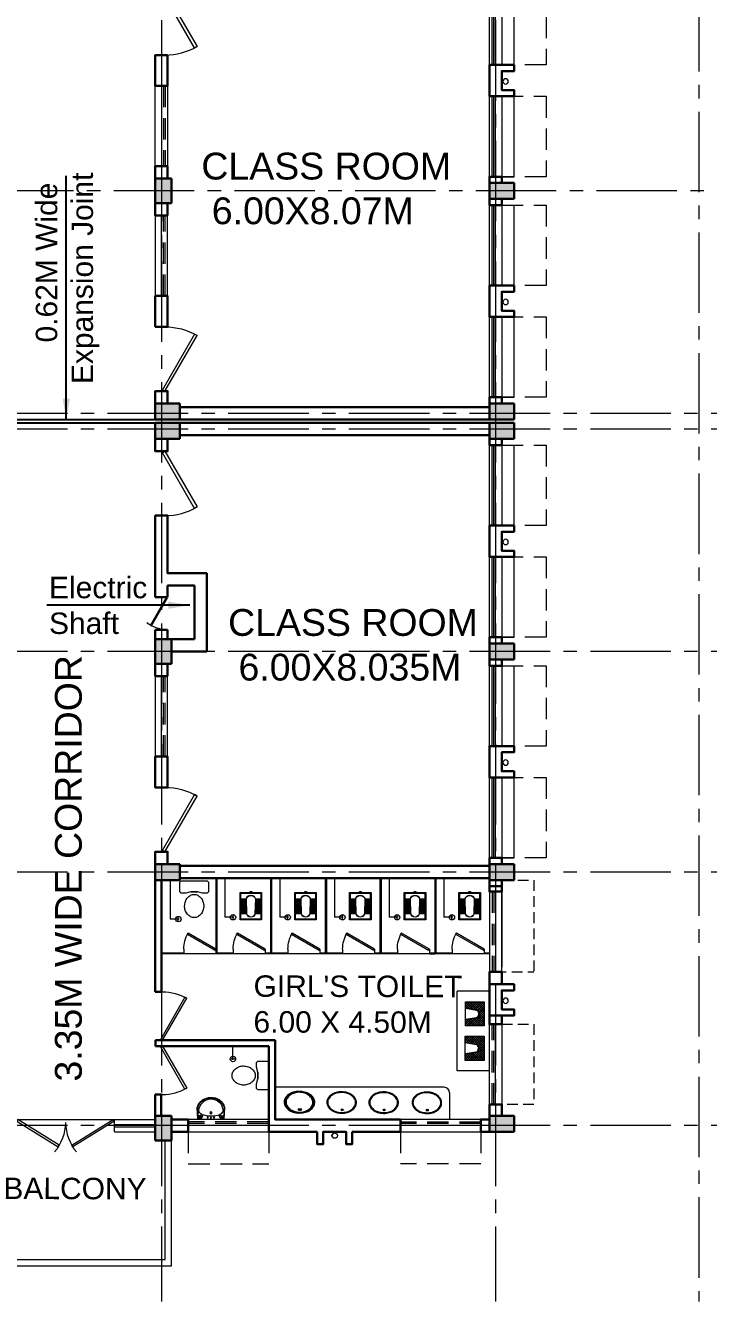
# Model space of a CAD drawing. Extents: x 1465 to 2206, y 779 to 1116.
# Drawn here: x 1900.9 to 1913.63, y 879.68 to 903.49 of the extents above; entities that cross this region are included whole.
import ezdxf

# ---------------------------------------------------------------- set-up
doc = ezdxf.new("R2010")
doc.units = 0
doc.header["$LTSCALE"] = 40
doc.header["$MEASUREMENT"] = 0
doc.linetypes.add('CENTER2', pattern=[1.125, 0.75, -0.125, 0.125, -0.125])
doc.linetypes.add('DASHED', pattern=[0.75, 0.5, -0.25])
doc.layers.get('0').update_dxf_attribs({"linetype": 'CONTINUOUS'})
for name, color, linetype, lineweight in [('CLL LEV.', 252, 'CONTINUOUS', 18), ('COLUMN', 251, 'CONTINUOUS', 30), ('CUBICAL TOILET', 160, 'CONTINUOUS', 9), ('Door', 54, 'CONTINUOUS', 15), ('elevation', 1, 'CONTINUOUS', 13), ('FIXTURE', 13, 'CONTINUOUS', 9), ('Furniture', 13, 'CONTINUOUS', 13), ('PROJECTION', 32, 'DASHED', 13), ('Railing', 22, 'CONTINUOUS', 13), ('VENTILATOR', 6, 'DASHED', 13), ('Wall', 7, 'CONTINUOUS', 30), ('wall l', 7, 'CONTINUOUS', 15), ('Window', 150, 'CONTINUOUS', 13), ('Window-Wall', 7, 'CONTINUOUS', 13)]:
    doc.layers.add(name, color=color, linetype=linetype, lineweight=lineweight)
for name, color, linetype in [('Dim', 251, 'CONTINUOUS'), ('EXPANSION JOINT', 244, 'CONTINUOUS'), ('GRID', 4, 'CENTER2'), ('Hatch', 251, 'CONTINUOUS'), ('Text', 7, 'CONTINUOUS')]:
    doc.layers.add(name, color=color, linetype=linetype)
doc.styles.add('L120', font='simplex.shx', dxfattribs={"height": 3})
doc.styles.get("Standard").update_dxf_attribs({"font": 'txt.shx', "height": 0.03937})
doc.styles.add('Tabrej.', font='GOTHIC.TTF', dxfattribs={"height": 1})
doc.dimstyles.get("Standard").update_dxf_attribs({"dimtxt": 0.18, "dimasz": 0.18, "dimexe": 0.18, "dimexo": 0.0625, "dimgap": 0.09, "dimtad": 0, "dimtih": 1, "dimtoh": 1, "dimdec": 4, "dimzin": 0, "dimdsep": 46, "dimtxsty": 'Standard', "dimcen": 0.09, "dimadec": 0, "dimazin": 0, "dimtfac": 1, "dimtdec": 4, "dimtofl": 0, "dimtmove": 0, "dimatfit": 3, "dimfxl": 0, "dimtolj": 1, "dimtzin": 0, "dimarcsym": 0})

# ---------------------------------------------------------------- blocks, each defined once
blk = doc.blocks.new('COLUMN 546')
at = {"layer": 'Hatch'}
h = blk.add_hatch(color=0, dxfattribs=at)
h.dxf.hatch_style = 1
h.paths.add_polyline_path([(0, 0), (0.3, 0), (0.3, 0.46), (0, 0.46)])
at = {"layer": 'COLUMN'}
for p, q in [((0.3, 0.46), (0, 0.46)), ((0, 0.46), (0, 0)), ((0.3, 0), (0.3, 0.46)), ((0, 0), (0.3, 0))]:
    blk.add_line(p, q, dxfattribs=at)
blk = doc.blocks.new('*U14')
for p, q in [((0, 0), (0, -6)), ((40, 0), (40, -6))]:
    blk.add_line(p, q)
blk.add_lwpolyline([(0, 0), (34.64, 20), (35.52, 18.48), (0.87, -1.52)], close=True)
blk.add_arc((0, 0), 40, 0, 30)
blk = doc.blocks.new('DOOR1')
at = {"layer": 'Door', "xscale": 0.0300000000000013, "yscale": 0.0300000000000013, "zscale": 0.0300000000000013}
blk.add_blockref('*U14', (0, 0.18), dxfattribs=at)
blk = doc.blocks.new('VENT 2')
at = {"layer": 'VENTILATOR', "ltscale": 0.02}
for p, q in [((0, 0.182), (1.5, 0.182)), ((0, 0.152), (1.5, 0.152))]:
    blk.add_line(p, q, dxfattribs=at)
at = {"layer": 'Window-Wall'}
for p, q in [((0, 0.23), (1.5, 0.23)), ((0, 0), (0, 0.23)), ((0, 0.115), (1.5, 0.115)), ((1.5, 0), (0, 0)), ((1.5, 0.23), (1.5, 0))]:
    blk.add_line(p, q, dxfattribs=at)
blk = doc.blocks.new('class 1')
at = {"layer": 'Wall'}
for points in [[(0.23, 0), (0, 0), (0, -0.23), (0.23, -0.23), (0.23, 0)], [(0.23, -1.43), (0, -1.43), (0, -2.005), (0.23, -2.005), (0.23, -1.43)], [(0.23, -3.505), (0, -3.505), (0, -3.735), (0.23, -3.735), (0.23, -3.505)]]:
    blk.add_lwpolyline(points, dxfattribs=at)
at = {"layer": 'Wall', "rotation": 270}
for name, p in [('DOOR1', (0, -0.23)), ('VENT 2', (0, -2.005))]:
    blk.add_blockref(name, p, dxfattribs=at)
blk = doc.blocks.new('WINDOW 1')
at = {"layer": 'CLL LEV.'}
for p, q in [((0, -0.23), (0, -0.46)), ((1.5, -0.23), (1.5, -0.46)), ((0, -0.46), (1.5, -0.46))]:
    blk.add_line(p, q, dxfattribs=at)
at = {"layer": 'PROJECTION', "ltscale": 0.02}
for p, q in [((0, -1.06), (0, -0.23)), ((1.5, -0.23), (1.5, -1.06)), ((1.5, -1.06), (0, -1.06))]:
    blk.add_line(p, q, dxfattribs=at)
at = {"layer": 'Window'}
for p, q in [((0, -0.051), (1.5, -0.051)), ((0, -0.081), (1.5, -0.081))]:
    blk.add_line(p, q, dxfattribs=at)
at = {"layer": 'Window-Wall'}
for p, q in [((0, 0), (1.5, 0)), ((0, -0.23), (0, 0)), ((1.5, 0), (1.5, -0.23)), ((0, -0.115), (1.5, -0.115)), ((1.5, -0.23), (0, -0.23))]:
    blk.add_line(p, q, dxfattribs=at)
blk = doc.blocks.new('SHAFT2')
at = {"layer": 'FIXTURE'}
blk.add_circle((0.302, 0.307), 0.05, dxfattribs=at)
at = {"layer": 'Wall'}
blk.add_lwpolyline([(0, 0.585), (0.46, 0.585), (0.46, 0.47), (0.23, 0.47), (0.23, 0.115), (0.46, 0.115), (0.46, 0), (0, 0), (0, 0.585)], dxfattribs=at)
blk = doc.blocks.new('Door - Left Hung 36 in.')
blk.add_lwpolyline([(0.75, -1.3), (0, 0), (31.18, 18), (31.93, 16.7)], close=True)
blk.add_arc((0, 0), 36, 0, 37.31013)
blk = doc.blocks.new('GTREY')
at = {"layer": 'GRID', "lineweight": 18, "ltscale": 0.05}
for p, q in [((10.155, 5.343), (10.155, -45.5572)), ((16.385, 5.343), (16.385, -45.5572)), ((20.173, 3.636), (20.173, -45.5572)), ((71.5166, -24.84), (-3.9873, -24.84)), ((71.4016, -28.99), (-2.5941, -28.99)), ((71.4016, -29.282), (-2.5941, -29.282)), ((71.4016, -33.4319), (-4.1023, -33.4319)), ((71.4016, -37.5469), (-4.1023, -37.5469)), ((71.4016, -42.277), (-4.1023, -42.277))]:
    blk.add_line(p, q, dxfattribs=at)
blk = doc.blocks.new('RSA BASIN 2')
for points in [[(10.67, -8.12, 0.12976), (9.97, -5.22, 0.106426), (7.61, -2.47, 0.084431), (4.27, -0.72, 0.073534), (0, 0, 0.073534), (-4.29, -0.55, 0.084431), (-7.7, -2.16, 0.106426), (-10.17, -4.82, 0.12976), (-10.98, -7.69, 0.12976), (-10.28, -10.59, 0.106426), (-7.92, -13.34, 0.084431), (-4.58, -15.09, 0.073534), (-0.31, -15.81, 0.073534), (3.98, -15.26, 0.084431), (7.39, -13.64, 0.106426), (9.85, -10.99, 0.12976)], [(10.08, -7.9, 0.119977), (9.45, -5.5, 0.106426), (7.25, -2.94, 0.084431), (4.08, -1.28, 0.073534), (-0.01, -0.59, 0.073534), (-4.13, -1.12, 0.084431), (-7.36, -2.65, 0.106426), (-9.66, -5.12, 0.12976), (-10.39, -7.7, 0.009633), (-10.39, -7.9, 0.119977), (-9.76, -10.31, 0.106426), (-7.57, -12.87, 0.084431), (-4.4, -14.53, 0.073534), (-0.3, -15.22, 0.073534), (3.82, -14.69, 0.084431), (7.05, -13.16, 0.106426), (9.35, -10.69, 0.12976), (10.08, -8.11, 0.009633)]]:
    blk.add_lwpolyline(points, format="xyb", close=True)
for radius in [0.7, 0.479]:
    blk.add_circle((-0.47, -2.53), radius)
blk = doc.blocks.new('*X19')
at = {"color": 0}
for p, q in [((705, 323), (943, 561)), ((705, 365), (900, 561)), ((705, 408), (858, 561)), ((705, 450), (815, 561)), ((705, 493), (773, 561)), ((705, 535), (730, 561)), ((848, 383), (705, 526)), ((842, 346), (705, 483)), ((854, 419), (712, 561)), ((866, 449), (755, 561)), ((888, 469), (797, 561)), ((921, 479), (839, 561)), ((1145, 298), (882, 561)), ((899, 474), (985, 561)), ((1145, 340), (924, 561)), ((944, 477), (1027, 561)), ((1145, 383), (967, 561)), ((971, 462), (1070, 561)), ((990, 438), (1112, 561)), ((998, 404), (1145, 551)), ((1004, 368), (1145, 508)), ((1145, 425), (1009, 561)), ((1145, 467), (1051, 561)), ((1145, 510), (1094, 561)), ((1145, 552), (1136, 561)), ((835, 310), (705, 441)), ((705, 280), (858, 434)), ((829, 274), (705, 398)), ((705, 238), (847, 381)), ((823, 237), (705, 356)), ((798, 221), (705, 314)), ((755, 221), (705, 271)), ((730, 221), (839, 330)), ((772, 221), (830, 279)), ((1145, 255), (999, 401)), ((1137, 221), (1007, 350)), ((1011, 332), (1145, 466)), ((1095, 221), (1016, 299)), ((1017, 295), (1145, 423)), ((1023, 259), (1145, 381)), ((1052, 221), (1024, 248)), ((1029, 223), (1145, 339)), ((1069, 221), (1145, 296)), ((1112, 221), (1145, 254)), ((713, 221), (705, 229)), ((815, 221), (822, 228))]:
    blk.add_line(p, q, dxfattribs=at)
blk = doc.blocks.new('RSA CL7')
blk.add_lwpolyline([(8.86, 0), (-8.86, 0), (-8.86, -13.78), (-3.94, -13.78), (3.94, -13.78), (8.86, -13.78)], close=True)
blk.add_lwpolyline([(-4.1, -13.58), (-2.78, -5.72, -0.835943), (2.8, -5.76), (4.1, -13.58), (8.66, -13.58), (8.66, -0.2), (-8.66, -0.2), (-8.66, -13.58)], format="xyb", close=True)
blk.add_lwpolyline([(-3.94, -13.78), (-2.59, -5.75, -0.835548), (2.61, -5.79), (3.94, -13.78)], format="xyb")
for centre, start, end in [((-1.41, -4.14), 207.2135, 40.95643), ((-0.03, -3.6), 185.89987, 355.82489), ((1.47, -4.14), 140.99617, 329.34676)]:
    blk.add_arc(centre, 0.493, start, end)
at = {"xscale": 0.0393714285714286, "yscale": 0.0393714285714286, "zscale": 0.0393714285714286}
blk.add_blockref('*X19', (-36.41, -22.27), dxfattribs=at)
blk = doc.blocks.new('RSA CL6')
for p, q in [((5.51, 3.48), (5.51, 7.28)), ((5.91, 3.47), (5.91, 7.28)), ((6.3, 3.46), (6.3, 7.28)), ((6.69, 3.45), (6.69, 7.28)), ((7.09, 3.44), (7.09, 7.28)), ((7.48, 3.43), (7.48, 7.28)), ((7.87, 3.42), (7.87, 7.28)), ((8.27, 3.41), (8.27, 7.28)), ((8.66, 3.4), (8.66, 7.28)), ((9.06, 3.39), (9.06, 7.28)), ((9.45, 3.38), (9.45, 7.28)), ((9.84, 3.37), (9.84, 7.28)), ((10.24, 3.36), (10.24, 7.28)), ((10.63, 3.35), (10.63, 7.28)), ((11.02, 3.34), (11.02, 7.28)), ((11.42, 3.33), (11.42, 7.28)), ((11.81, 3.32), (11.81, 7.28)), ((12.2, 3.31), (12.2, 7.28)), ((12.6, 3.31), (12.6, 7.28)), ((12.99, 3.3), (12.99, 7.28)), ((13.39, 3.29), (13.39, 7.28)), ((13.78, 3.28), (13.78, 7.28)), ((14.17, 3.27), (14.17, 7.28)), ((14.57, 3.26), (14.57, 7.28)), ((14.96, 3.25), (14.96, 7.28)), ((15.35, 3.24), (15.35, 7.28)), ((15.75, 3.23), (15.75, 7.28)), ((16.14, 3.22), (16.14, 7.28)), ((16.14, 7.28), (16.14, 3.22)), ((5.51, -7.28), (5.51, -3.47)), ((5.91, -7.28), (5.91, -3.45)), ((6.3, -7.28), (6.3, -3.44)), ((6.69, -7.28), (6.69, -3.43)), ((7.09, -7.28), (7.09, -3.42)), ((7.48, -7.28), (7.48, -3.41)), ((7.87, -7.28), (7.87, -3.4)), ((8.27, -7.28), (8.27, -3.39)), ((8.66, -7.28), (8.66, -3.38)), ((9.06, -7.28), (9.06, -3.37)), ((9.45, -7.28), (9.45, -3.36)), ((9.84, -7.28), (9.84, -3.34)), ((10.24, -7.28), (10.24, -3.33)), ((10.63, -7.28), (10.63, -3.32)), ((11.02, -7.28), (11.02, -3.31)), ((11.42, -7.28), (11.42, -3.3)), ((11.81, -7.28), (11.81, -3.29)), ((12.2, -7.28), (12.2, -3.28)), ((12.6, -7.28), (12.6, -3.27)), ((12.99, -7.28), (12.99, -3.26)), ((13.39, -7.28), (13.39, -3.24)), ((13.78, -7.28), (13.78, -3.23)), ((14.17, -7.28), (14.17, -3.22)), ((14.57, -7.28), (14.57, -3.21)), ((14.96, -7.28), (14.96, -3.2)), ((15.35, -7.28), (15.35, -3.19)), ((15.75, -7.28), (15.75, -3.18)), ((16.14, -3.17), (16.14, -7.28)), ((16.14, -7.28), (16.14, -3.17))]:
    blk.add_line(p, q)
blk.add_lwpolyline([(0.79, -0.59), (0, -0.59), (0, 0.59), (0.79, 0.59)])
for points in [[(0.79, 7.87), (20.87, 7.87), (20.87, -7.87), (0.79, -7.87)], [(1.38, 7.28), (20.28, 7.28), (20.28, -7.28), (1.38, -7.28)]]:
    blk.add_lwpolyline(points, close=True)
for points in [[(5.51, 3.48), (16.14, 3.22, -0.899983), (16.14, -3.17), (5.54, -3.47, -0.799392)], [(5.53, 3.28), (16.13, 3.02, -0.897689), (16.12, -2.97), (5.56, -3.27, -0.793494), (5.53, 3.28)]]:
    blk.add_lwpolyline(points, format="xyb", close=True)
blk = doc.blocks.new('ENGLISH SHEET')
at = {"layer": 'FIXTURE'}
for p, q in [((4663.798, 251.204), (4663.773, 251.179)), ((4663.773, 251.179), (4663.773, 250.696)), ((4663.976, 251.204), (4663.798, 251.204)), ((4664.002, 251.179), (4663.976, 251.204)), ((4664.002, 251.09), (4664.002, 251.179)), ((4663.976, 251.001), (4664.002, 251.09)), ((4663.976, 250.874), (4663.976, 251.001)), ((4663.976, 251.001), (4663.976, 250.874)), ((4663.773, 250.696), (4663.798, 250.67)), ((4663.798, 250.67), (4663.976, 250.67)), ((4664.002, 250.785), (4663.976, 250.874)), ((4663.976, 250.67), (4664.002, 250.696)), ((4664.002, 250.696), (4664.002, 250.785))]:
    blk.add_line(p, q, dxfattribs=at)
blk.add_lwpolyline([(4664.459, 250.937, 0.117036), (4664.443, 251.003, 0.104338), (4664.396, 251.063, 0.09029), (4664.321, 251.105, 0.09898), (4664.243, 251.115, 0.08237), (4664.159, 251.101, 0.09029), (4664.09, 251.063, 0.104338), (4664.043, 251.003, 0.117036), (4664.027, 250.937, 0.117036), (4664.043, 250.871, 0.104338), (4664.09, 250.811, 0.09029), (4664.159, 250.773, 0.08237), (4664.243, 250.759, 0.08237), (4664.327, 250.773, 0.09029), (4664.396, 250.811, 0.104338), (4664.443, 250.871, 0.117036)], format="xyb", close=True, dxfattribs=at)
blk = doc.blocks.new('RSA BASIN 9')
for points in [[(-0.1, -16.2, 0.340881), (10.04, -9, 0.074195), (10.06, -8.89), (9.53, 0), (-9.54, 0), (-10.02, -8.77, 0.082611), (-9.96, -9.15, 0.330812), (-0.1, -16.2)], [(0, -15.03, 0.391482), (8.86, -6.67, 0.252869), (6.53, -3.51, 0.087242), (0.02, -2.46, 0.079484), (-6.53, -3.51, 0.2542), (-8.82, -6.67, 0.39026), (0, -15.03)], [(-8.57, -1.96, -0.907437), (-8.45, -1.81), (-7.52, -2.57, -0.907437), (-7.64, -2.72)], [(-8.2, -1.64, -0.907437), (-8.07, -1.49), (-7.14, -2.25, -0.907437), (-7.27, -2.4)], [(-7.82, -1.32, -0.907437), (-7.7, -1.17), (-6.77, -1.93, -0.907437), (-6.89, -2.08)], [(7.82, -1.32, 0.907437), (7.7, -1.17), (6.77, -1.93, 0.907437), (6.89, -2.08)], [(8.2, -1.64, 0.907437), (8.07, -1.49), (7.14, -2.25, 0.907437), (7.27, -2.4)], [(8.57, -1.96, 0.907437), (8.45, -1.81), (7.52, -2.57, 0.907437), (7.64, -2.72)]]:
    blk.add_lwpolyline(points, format="xyb", close=True)
for points in [[(-5.93, -3.31), (-6.16, -2.95, -0.183787), (-6.22, -2.68, 0.126662), (-6.25, -2.43), (-6.59, -1.44, 0.35453), (-7.05, -0.98), (-8.75, -0.98, 0.414214), (-9.14, -1.37), (-9.56, -9.09, 0.329849), (-0.07, -15.81, 0.338736), (9.65, -8.94, 0.075632), (9.66, -8.82), (9.14, -1.37, 0.414214), (8.75, -0.98), (7.05, -0.98, 0.35453), (6.59, -1.44), (6.25, -2.43, 0.126662), (6.22, -2.68, -0.183787), (6.16, -2.95), (5.93, -3.31)], [(-6.18, -3.39), (-6.24, -3.29, 0.220542), (-6.52, -3.11), (-8.75, -2.78, -0.361119), (-9.19, -2.35)], [(6.18, -3.39), (6.24, -3.29, -0.220542), (6.52, -3.11), (8.75, -2.78, 0.358803), (9.21, -2.33, 0.358803)]]:
    blk.add_lwpolyline(points, format="xyb")
for centre, radius in [((-2.35, -1.56), 0.399), ((0, -4.82), 0.771), ((0, -4.82), 0.602), ((0, -1.23), 0.399), ((2.28, -1.51), 0.399)]:
    blk.add_circle(centre, radius)

msp = doc.modelspace()

# ---------------------------------------------------------------- linework, layer by layer
at = {"ltscale": 0.05}
msp.add_line((1903.3208, 892.2121), (1903.3208, 892.2121), dxfattribs=at)
at = {"layer": 'CLL LEV.'}
msp.add_line((1909.7808, 887.5444), (1910.0108, 887.5444), dxfattribs=at)
at = {"layer": 'CUBICAL TOILET', "ltscale": 0.01}
for p, q in [((1904.4508, 887.5794), (1904.4508, 886.1691)), ((1904.4708, 887.5794), (1904.4708, 886.1891)), ((1905.4708, 887.5794), (1905.4708, 886.1891)), ((1905.4708, 887.5794), (1905.4708, 886.1891)), ((1905.4908, 887.5794), (1905.4908, 886.1891)), ((1905.4908, 887.5794), (1905.4908, 886.1891)), ((1906.4908, 887.5794), (1906.4908, 886.1891)), ((1906.4908, 887.5794), (1906.4908, 886.1891)), ((1906.5108, 887.5794), (1906.5108, 886.1891)), ((1906.5108, 887.5794), (1906.5108, 886.1891)), ((1907.5108, 887.5794), (1907.5108, 886.1891)), ((1907.5308, 887.5794), (1907.5308, 886.1891)), ((1908.5308, 887.5794), (1908.5308, 886.1891)), ((1908.5508, 887.5794), (1908.5508, 886.1891)), ((1903.4308, 886.1891), (1903.8544, 886.1891)), ((1903.5508, 886.1891), (1903.5542, 886.1891)), ((1903.8544, 886.1891), (1903.8544, 886.1691)), ((1903.8544, 886.1891), (1903.8544, 886.1691)), ((1904.4708, 886.1891), (1904.4742, 886.1891)), ((1904.4708, 886.1891), (1904.7744, 886.1891)), ((1904.4708, 886.1891), (1904.4742, 886.1891)), ((1904.7744, 886.1891), (1904.7744, 886.1691)), ((1904.7744, 886.1891), (1904.7744, 886.1691)), ((1905.3708, 886.1891), (1905.4708, 886.1891)), ((1905.3708, 886.1891), (1905.3708, 886.1691)), ((1905.3708, 886.1891), (1905.3708, 886.1691)), ((1905.4908, 886.1891), (1905.4942, 886.1891)), ((1905.4908, 886.1891), (1905.7944, 886.1891)), ((1905.7944, 886.1891), (1905.7944, 886.1691)), ((1905.7944, 886.1891), (1905.7944, 886.1691)), ((1906.3908, 886.1891), (1906.4908, 886.1891)), ((1906.3908, 886.1891), (1906.3908, 886.1691)), ((1906.3908, 886.1891), (1906.3908, 886.1691)), ((1906.5108, 886.1891), (1906.5142, 886.1891)), ((1906.5108, 886.1891), (1906.8144, 886.1891)), ((1906.8144, 886.1891), (1906.8144, 886.1691)), ((1906.8144, 886.1891), (1906.8144, 886.1691)), ((1907.4108, 886.1891), (1907.5108, 886.1891)), ((1907.4108, 886.1891), (1907.4108, 886.1691)), ((1907.4108, 886.1891), (1907.4108, 886.1691)), ((1907.5308, 886.1891), (1907.8344, 886.1891)), ((1907.8344, 886.1891), (1907.8344, 886.1691)), ((1907.8344, 886.1891), (1907.8344, 886.1691)), ((1908.4308, 886.1891), (1908.5308, 886.1891)), ((1908.4308, 886.1891), (1908.4308, 886.1691)), ((1908.4308, 886.1891), (1908.5308, 886.1891)), ((1908.4308, 886.1891), (1908.4308, 886.1691)), ((1908.5508, 886.1891), (1908.8544, 886.1891)), ((1908.8544, 886.1891), (1908.8544, 886.1691)), ((1909.4508, 886.1891), (1909.5508, 886.1891)), ((1909.4508, 886.1891), (1909.4508, 886.1691)), ((1909.4508, 886.1891), (1909.4508, 886.1691)), ((1903.8544, 886.1691), (1903.4308, 886.1691)), ((1904.7744, 886.1691), (1904.4508, 886.1691)), ((1905.7944, 886.1691), (1905.1908, 886.1691)), ((1906.8144, 886.1691), (1906.2108, 886.1691)), ((1907.8344, 886.1691), (1907.4108, 886.1691)), ((1908.8544, 886.1691), (1908.4308, 886.1691)), ((1908.4308, 886.1691), (1908.5308, 886.1691)), ((1909.5508, 886.1691), (1909.4508, 886.1691))]:
    msp.add_line(p, q, dxfattribs=at)
at = {"layer": 'Door'}
for p, q in [((1904.4508, 886.1691), (1903.8544, 886.1691)), ((1905.3708, 886.1691), (1904.7744, 886.1691)), ((1906.3908, 886.1691), (1905.7944, 886.1691)), ((1907.4108, 886.1691), (1906.8144, 886.1691)), ((1908.4308, 886.1691), (1907.8344, 886.1691)), ((1909.4508, 886.1691), (1908.8544, 886.1691)), ((1909.5473, 885.4706), (1908.9508, 885.4706)), ((1908.9508, 883.9862), (1908.9508, 885.4706)), ((1909.5473, 883.9862), (1908.9508, 883.9862)), ((1900.7328, 883.0794), (1902.5615, 883.0794))]:
    msp.add_line(p, q, dxfattribs=at)
at = {"layer": 'EXPANSION JOINT', "linetype": 'ByBlock', "ltscale": 0.05}
for p, q in [((1899.9708, 896.1364), (1903.3208, 896.1364)), ((1899.9708, 896.0744), (1903.3208, 896.0744))]:
    msp.add_line(p, q, dxfattribs=at)
at = {"layer": 'FIXTURE'}
for p, q in [((1908.7075, 883.6794), (1905.5572, 883.6794)), ((1908.8075, 883.5794), (1908.8075, 883.0794))]:
    msp.add_line(p, q, dxfattribs=at)
for centre in [(1906.6658, 882.7777), (1906.6685, 882.7777)]:
    msp.add_circle(centre, 0.05, dxfattribs=at)
msp.add_arc((1908.7075, 883.5794), 0.1, 0, 90, dxfattribs=at)
at = {"layer": 'Furniture', "ltscale": 0.05}
for p, q in [((1903.6009, 887.5444), (1903.6009, 886.8167)), ((1904.6209, 887.5794), (1904.6209, 886.8517)), ((1905.6409, 887.5794), (1905.6409, 886.8517)), ((1906.6609, 887.5794), (1906.6609, 886.8517)), ((1907.6808, 887.5794), (1907.6809, 886.8517)), ((1908.7008, 887.5794), (1908.7008, 886.8517)), ((1904.7709, 886.8175), (1904.7709, 886.8858)), ((1905.7909, 886.8175), (1905.7909, 886.8858)), ((1906.8109, 886.8175), (1906.8109, 886.8858)), ((1907.8309, 886.8175), (1907.8309, 886.8858)), ((1908.8508, 886.8175), (1908.8508, 886.8858)), ((1903.7667, 886.8167), (1903.6009, 886.8167)), ((1903.7509, 886.7825), (1903.7509, 886.8508)), ((1904.7867, 886.8517), (1904.6209, 886.8517)), ((1905.8067, 886.8517), (1905.6409, 886.8517)), ((1906.8267, 886.8517), (1906.6609, 886.8517)), ((1907.8467, 886.8517), (1907.6809, 886.8517)), ((1908.8667, 886.8517), (1908.7008, 886.8517)), ((1904.7696, 884.1898), (1904.7696, 884.4453)), ((1904.8038, 884.2057), (1904.7355, 884.2057))]:
    msp.add_line(p, q, dxfattribs=at)
for centre in [(1904.7709, 886.8517), (1905.7909, 886.8517), (1906.8109, 886.8517), (1907.8309, 886.8517), (1908.8508, 886.8517), (1903.7509, 886.8167), (1904.7696, 884.2057)]:
    msp.add_circle(centre, 0.05, dxfattribs=at)
at = {"layer": 'PROJECTION', "ltscale": 0.01}
for p, q in [((1909.7808, 887.5444), (1910.3808, 887.5444)), ((1910.3808, 887.5444), (1910.3808, 885.8319)), ((1909.6658, 885.8319), (1910.3808, 885.8319)), ((1909.7808, 884.8569), (1910.3808, 884.8569)), ((1910.3808, 884.8569), (1910.3808, 883.3569)), ((1910.3808, 883.3569), (1909.7808, 883.3569))]:
    msp.add_line(p, q, dxfattribs=at)
at = {"layer": 'PROJECTION', "ltscale": 0.02}
for p, q in [((1903.9358, 882.8494), (1903.9358, 882.2494)), ((1905.4385, 882.8494), (1905.4385, 882.2494)), ((1907.8908, 882.8494), (1907.8908, 882.2494)), ((1909.3908, 882.8494), (1909.3908, 882.2494)), ((1903.9358, 882.2494), (1905.4358, 882.2494)), ((1903.9385, 882.2494), (1905.4385, 882.2494)), ((1909.3908, 882.2494), (1907.8908, 882.2494))]:
    msp.add_line(p, q, dxfattribs=at)
at = {"layer": 'Railing'}
for p, q in [((1903.6208, 883.138), (1903.6208, 883.088)), ((1903.6235, 883.138), (1903.6235, 883.088))]:
    msp.add_line(p, q, dxfattribs=at)
at = {"layer": 'VENTILATOR', "ltscale": 0.02}
for p, q in [((1909.6018, 887.3319), (1909.6018, 885.8319)), ((1909.6318, 887.3319), (1909.6318, 885.8319)), ((1909.6018, 883.3569), (1909.6018, 884.8569)), ((1909.6318, 883.3569), (1909.6318, 884.8569)), ((1905.4358, 883.0369), (1903.9358, 883.0369)), ((1905.4358, 883.0069), (1903.9358, 883.0069)), ((1905.4385, 883.0369), (1903.9385, 883.0369)), ((1905.4385, 883.0069), (1903.9385, 883.0069))]:
    msp.add_line(p, q, dxfattribs=at)
at = {"layer": 'Wall'}
for p, q in [((1903.7808, 896.3664), (1909.5508, 896.3664)), ((1903.7808, 896.1364), (1909.5508, 896.1364)), ((1903.7808, 896.0744), (1909.5508, 896.0744)), ((1903.7808, 895.8444), (1909.5508, 895.8444)), ((1903.3208, 893.0744), (1903.3208, 892.8209)), ((1904.0508, 893.0394), (1903.5508, 893.0394)), ((1903.5508, 893.0394), (1903.5508, 892.8209)), ((1904.0508, 892.0394), (1904.0508, 893.0394)), ((1903.5508, 892.8209), (1903.3208, 892.8209)), ((1903.3208, 892.2121), (1903.3208, 892.0436)), ((1903.3208, 892.2121), (1903.5508, 892.2121)), ((1903.5508, 892.2121), (1903.5508, 892.0436)), ((1903.6208, 892.0394), (1904.0508, 892.0394)), ((1903.6208, 891.8094), (1904.2808, 891.8094)), ((1909.5508, 887.8094), (1903.7808, 887.8094)), ((1903.7808, 887.8094), (1909.5508, 887.8094)), ((1909.5508, 887.8094), (1903.7808, 887.8094)), ((1909.5508, 887.8094), (1903.7808, 887.8094)), ((1909.5508, 887.5794), (1903.7808, 887.5794)), ((1903.7808, 887.5794), (1909.5508, 887.5794)), ((1909.5508, 887.5794), (1903.7808, 887.5794)), ((1909.5508, 887.5794), (1903.7808, 887.5794)), ((1903.4308, 883.545), (1903.3208, 883.545))]:
    msp.add_line(p, q, dxfattribs=at)
at = {"layer": 'Wall', "ltscale": 0.05}
for p, q in [((1903.3208, 887.5787), (1903.3208, 885.4603)), ((1903.4358, 887.5444), (1903.4358, 885.4603)), ((1903.3208, 885.4603), (1903.4358, 885.4603)), ((1903.3235, 884.5603), (1903.4333, 884.5603)), ((1903.3235, 884.5603), (1905.5535, 884.5603)), ((1903.3235, 884.5603), (1903.3235, 884.4453)), ((1905.5535, 884.5603), (1905.5535, 883.0794)), ((1903.3235, 884.4453), (1905.4385, 884.4453)), ((1905.4385, 884.4453), (1905.4385, 882.8494)), ((1903.3208, 883.1494), (1903.3208, 883.545)), ((1903.4308, 883.1494), (1903.4308, 883.545))]:
    msp.add_line(p, q, dxfattribs=at)
at = {"layer": 'Wall'}
for points in [[(1909.7808, 900.5514), (1909.7808, 900.6664), (1909.5508, 900.6664), (1909.5508, 900.5514), (1909.7808, 900.5514)], [(1909.7808, 900.6664), (1909.7808, 900.5514), (1909.5508, 900.5514), (1909.5508, 900.6664), (1909.7808, 900.6664)], [(1909.7808, 900.2514), (1909.7808, 900.1364), (1909.5508, 900.1364), (1909.5508, 900.2514), (1909.7808, 900.2514)], [(1909.7808, 896.4364), (1909.7808, 896.5514), (1909.5508, 896.5514), (1909.5508, 896.4364), (1909.7808, 896.4364)], [(1909.7808, 896.5514), (1909.7808, 896.4364), (1909.5508, 896.4364), (1909.5508, 896.5514), (1909.7808, 896.5514)], [(1903.5508, 895.7744), (1903.3208, 895.7744), (1903.3208, 895.5444), (1903.5508, 895.5444), (1903.5508, 895.7744)], [(1909.7808, 895.7744), (1909.7808, 895.6594), (1909.5508, 895.6594), (1909.5508, 895.7744), (1909.7808, 895.7744)], [(1904.2808, 891.8094), (1904.2808, 893.2694), (1903.5508, 893.2694), (1903.5508, 894.3444), (1903.3208, 894.3444), (1903.3208, 893.0744)], [(1909.7808, 891.9594), (1909.7808, 892.0744), (1909.5508, 892.0744), (1909.5508, 891.9594), (1909.7808, 891.9594)], [(1909.7808, 892.0744), (1909.7808, 891.9594), (1909.5508, 891.9594), (1909.5508, 892.0744), (1909.7808, 892.0744)], [(1909.7808, 891.6594), (1909.7808, 891.5444), (1909.5508, 891.5444), (1909.5508, 891.6594), (1909.7808, 891.6594)], [(1909.7808, 887.9594), (1909.7808, 887.8444), (1909.5508, 887.8444), (1909.5508, 887.9594), (1909.7808, 887.9594)], [(1909.7808, 887.5444), (1909.7808, 887.4294), (1909.5508, 887.4294), (1909.5508, 887.5444), (1909.7808, 887.5444)], [(1909.7808, 887.5444), (1909.7808, 887.4294), (1909.5508, 887.4294), (1909.5508, 887.5444), (1909.7808, 887.5444)], [(1909.7808, 887.5394), (1909.7808, 887.3319), (1909.5508, 887.3319), (1909.5508, 887.5444), (1909.7808, 887.5444)], [(1909.7808, 887.4244), (1909.7808, 887.5444), (1909.5508, 887.5444), (1909.5508, 887.3319), (1909.7808, 887.3319)], [(1909.7808, 885.6019), (1909.7808, 885.8319), (1909.5508, 885.8319), (1909.5508, 885.6019), (1909.7808, 885.6019)], [(1909.7808, 885.0169), (1909.7808, 884.8569), (1909.5508, 884.8569), (1909.5508, 885.0169), (1909.7808, 885.0169)], [(1909.7808, 883.1494), (1909.7808, 883.3569), (1909.5508, 883.3569), (1909.5508, 883.1494), (1909.7808, 883.1494)], [(1909.7808, 883.2644), (1909.7808, 883.1494), (1909.5508, 883.1494), (1909.5508, 883.3569), (1909.7808, 883.3569)], [(1903.9358, 883.0794), (1903.9358, 882.8494), (1903.6208, 882.8494), (1903.6208, 883.0794), (1903.9358, 883.0794)], [(1907.8908, 883.0794), (1905.5561, 883.0794), (1905.5561, 883.0794)], [(1907.8908, 883.0794), (1907.8908, 882.8494), (1906.9933, 882.8494)], [(1909.5508, 883.0794), (1909.5508, 882.8494), (1909.3908, 882.8494), (1909.3908, 883.0794), (1909.5508, 883.0794)], [(1906.341, 882.8494), (1905.4385, 882.8494), (1905.4385, 882.8494)], [(1906.3383, 882.8494), (1906.3383, 882.6194), (1906.4533, 882.6194), (1906.4533, 882.8494), (1906.8783, 882.8494), (1906.8783, 882.6194), (1906.9933, 882.6194), (1906.9933, 882.8494)]]:
    msp.add_lwpolyline(points, dxfattribs=at)
at = {"layer": 'wall l', "ltscale": 0.02}
for p, q in [((1903.5058, 880.4644), (1903.5058, 882.6894)), ((1903.6208, 880.3494), (1903.6208, 882.6894)), ((1899.7859, 880.4644), (1903.5058, 880.4644)), ((1899.6709, 880.3494), (1903.6208, 880.3494))]:
    msp.add_line(p, q, dxfattribs=at)
at = {"layer": 'Window', "ltscale": 0.05}
for p, q in [((1902.5615, 883.0794), (1903.3208, 883.0794)), ((1902.5615, 882.8494), (1902.5615, 883.0794)), ((1903.3208, 882.98), (1902.5615, 882.98)), ((1903.3208, 882.9383), (1902.5615, 882.9383)), ((1902.5615, 882.8494), (1903.3208, 882.8494))]:
    msp.add_line(p, q, dxfattribs=at)
at = {"layer": 'Window-Wall'}
for p, q in [((1909.5508, 887.4294), (1909.7808, 887.4294)), ((1909.5508, 887.4294), (1909.7808, 887.4294)), ((1909.7808, 887.4294), (1909.7808, 885.9294)), ((1909.5508, 887.3319), (1909.5508, 885.8319)), ((1909.7808, 887.3319), (1909.5508, 887.3319)), ((1909.6658, 887.3319), (1909.6658, 885.8319)), ((1909.7808, 885.8319), (1909.7808, 887.3319)), ((1909.5508, 883.3569), (1909.5508, 884.8569)), ((1909.6658, 883.3569), (1909.6658, 884.8569)), ((1909.7808, 884.8569), (1909.7808, 883.3569)), ((1909.7808, 884.7644), (1909.7808, 883.2644)), ((1909.7808, 883.3569), (1909.5508, 883.3569)), ((1905.4358, 883.0794), (1903.9358, 883.0794)), ((1905.4385, 883.0794), (1903.9385, 883.0794)), ((1905.4358, 882.9644), (1903.9358, 882.9644)), ((1903.9358, 882.8494), (1905.4408, 882.8494)), ((1905.4385, 882.9644), (1903.9385, 882.9644)), ((1903.9385, 882.8494), (1905.4435, 882.8494)), ((1904.0134, 882.8494), (1904.0583, 882.8494)), ((1904.016, 882.8494), (1904.061, 882.8494)), ((1907.8908, 882.8494), (1907.7758, 882.8494)), ((1909.4358, 882.8494), (1909.5508, 882.8494))]:
    msp.add_line(p, q, dxfattribs=at)

# ---------------------------------------------------------------- block references
at = {"linetype": 'ByBlock'}
msp.add_blockref('class 1', (1903.3208, 904.3664), dxfattribs=at)
at = {"linetype": 'ByBlock', "xscale": -1, "rotation": 180}
for p in [(1903.3208, 896.4364), (1903.3208, 887.8444)]:
    msp.add_blockref('class 1', p, dxfattribs=at)
at = {"layer": 'CLL LEV.', "rotation": 89.99999999999999}
for p in [(1909.5508, 902.7514), (1909.5508, 900.6664), (1909.5508, 898.6364), (1909.5508, 896.5514), (1909.5508, 894.1594), (1909.5508, 892.0744), (1909.5508, 890.0444), (1909.5508, 887.9594)]:
    msp.add_blockref('WINDOW 1', p, dxfattribs=at)
at = {"layer": 'Door', "extrusion": (0, 0, -1)}
for p, xscale, yscale, zscale, rotation in [((-1903.5293, 892.8209), 0.0166737001802426, 0.0166737001802426, -0.0166737001841632, 270.0000000000021), ((-1900.7375, 883.0471), 0.0252777777711346, 0.0252777777711346, -0.0252777777770783, 181.6719586420575), ((-1902.5568, 883.0471), -0.0252777777711346, 0.0252777777711346, -0.0252777777711346, 178.3280413579425)]:
    msp.add_blockref('Door - Left Hung 36 in.', p, dxfattribs=dict(at, xscale=xscale, yscale=yscale, zscale=zscale, rotation=rotation))
at = {"layer": 'Door', "extrusion": (0, 0, -1), "xscale": 0.4970031115433856, "yscale": 0.4970031115433856, "zscale": -0.4970031115433856}
for p in [(-1904.4508, 886.1691), (-1905.3708, 886.1691), (-1906.3908, 886.1691), (-1907.4108, 886.1691), (-1908.4308, 886.1691), (-1909.4508, 886.1691)]:
    msp.add_blockref('DOOR1', p, dxfattribs=at)
at = {"layer": 'elevation', "xscale": -1}
for p, rotation in [((2154.7406, 5551.3176), 90.0029870638234), ((6569.2246, 633.2053), 0.0029870638234097)]:
    msp.add_blockref('ENGLISH SHEET', p, dxfattribs=dict(at, rotation=rotation))
at = {"layer": 'FIXTURE', "extrusion": (0, 0, -1)}
for name, p, xscale, yscale, zscale, rotation in [('RSA CL6', (-1905.1034, 887.3342), -0.0253999999957461, 0.0253999999957461, -0.0253999999957461, 89.99701293600033), ('RSA CL6', (-1906.1234, 887.3342), -0.0253999999957461, 0.0253999999957461, -0.0253999999957461, 89.99701293600033), ('RSA CL6', (-1907.1434, 887.3342), -0.0253999999957461, 0.0253999999957461, -0.0253999999957461, 89.99701293600033), ('RSA CL6', (-1908.1634, 887.3342), -0.0253999999957461, 0.0253999999957461, -0.0253999999957461, 89.99701293600033), ('RSA CL6', (-1909.1834, 887.3342), -0.0253999999957461, 0.0253999999957461, -0.0253999999957461, 89.99701293600033), ('RSA BASIN 2', (-1906.7917, 883.1955), -0.025399999995667, 0.025399999995667, -0.025399999995667, 180), ('RSA BASIN 2', (-1907.5751, 883.1928), -0.025399999995667, 0.025399999995667, -0.025399999995667, 180), ('RSA BASIN 2', (-1908.3814, 883.1901), -0.025399999995667, 0.025399999995667, -0.025399999995667, 180)]:
    msp.add_blockref(name, p, dxfattribs=dict(at, xscale=xscale, yscale=yscale, zscale=zscale, rotation=rotation))
at = {"layer": 'FIXTURE'}
for name, p, xscale, yscale, zscale, rotation in [('RSA CL7', (1909.4554, 885.0491), -0.0253999999948724, 0.0253999999948724, 0.0253999999948724, 270), ('RSA CL7', (1909.4509, 884.4076), -0.0253999999948724, 0.0253999999948724, 0.0253999999948724, 270), ('RSA BASIN 2', (1905.9945, 883.1999), 0.025399999995667, 0.025399999995667, 0.025399999995667, 180), ('RSA BASIN 2', (1906.0151, 883.1999), 0.025399999995667, 0.025399999995667, 0.025399999995667, 180)]:
    msp.add_blockref(name, p, dxfattribs=dict(at, xscale=xscale, yscale=yscale, zscale=zscale, rotation=rotation))
at = {"layer": 'Furniture', "ltscale": 10000, "extrusion": (0, 0, -1), "xscale": 0.0254326166754069, "yscale": 0.0254326166754069, "zscale": -0.0254326166754069, "rotation": 179.9907298551581}
msp.add_blockref('RSA BASIN 9', (-1904.3587, 883.0794), dxfattribs=at)
at = {"layer": 'GRID'}
msp.add_blockref('GTREY', (1893.2808, 925.2414), dxfattribs=at)
at = {"layer": 'Wall', "linetype": 'ByBlock', "extrusion": (0, 0, -1), "zscale": -1, "rotation": 180}
for p in [(-1909.5508, 902.7514), (-1909.5508, 898.6364), (-1909.5508, 894.1594), (-1909.5508, 890.0444)]:
    msp.add_blockref('SHAFT2', p, dxfattribs=at)
at = {"layer": 'Wall', "color": 7, "extrusion": (0, 0, -1), "xscale": -1, "zscale": -1}
for p in [(-1903.3208, 900.1714), (-1903.3208, 891.5794)]:
    msp.add_blockref('COLUMN 546', p, dxfattribs=at)
at = {"layer": 'Wall', "color": 7, "extrusion": (0, 0, -1), "xscale": -1, "zscale": -1, "rotation": 90}
for p in [(-1909.5508, 900.5514), (-1903.3208, 896.4364), (-1909.5508, 896.4364), (-1903.3208, 896.0744), (-1909.5508, 896.0744), (-1909.5508, 891.9594), (-1903.3208, 887.8444), (-1903.3208, 887.8444), (-1903.3208, 887.8444), (-1903.3208, 887.8444), (-1909.5508, 887.8444), (-1909.5508, 887.8444), (-1909.5508, 887.8444), (-1909.5508, 887.8444)]:
    msp.add_blockref('COLUMN 546', p, dxfattribs=at)
at = {"layer": 'Wall', "rotation": 270}
msp.add_blockref('DOOR1', (1903.3208, 895.5444), dxfattribs=at)
at = {"layer": 'Wall', "extrusion": (0, 0, -1)}
for p, xscale, yscale, zscale, rotation in [((-1903.3235, 884.5603), 0.7499999999999601, 0.7499999999999601, -0.7499999999999601, 90.00000000000004), ((-1903.3235, 884.4453), -0.7502911530795555, 0.7502911530795555, -0.7502911530795555, 90)]:
    msp.add_blockref('DOOR1', p, dxfattribs=dict(at, xscale=xscale, yscale=yscale, zscale=zscale, rotation=rotation))
at = {"layer": 'Wall', "linetype": 'ByBlock', "xscale": -1, "rotation": 180}
msp.add_blockref('SHAFT2', (1909.5508, 885.6019), dxfattribs=at)
at = {"layer": 'Wall', "color": 7, "extrusion": (0, 0, -1), "zscale": -1}
for p, rotation in [((-1903.3208, 883.1494), 180), ((-1909.5508, 882.8494), 90)]:
    msp.add_blockref('COLUMN 546', p, dxfattribs=dict(at, rotation=rotation))
at = {"layer": 'Wall', "extrusion": (0, 0, -1), "zscale": -1}
msp.add_blockref('VENT 2', (-1909.3908, 882.8494), dxfattribs=at)

# ---------------------------------------------------------------- texts
at = {"layer": 'Text', "attachment_point": 1, "style": 'Tabrej.'}
for s, insert, char_height in [('{\\fArial|b0|i0|c0|p34;CLASS ROOM\\P 6.00X8.07M}', (1904.1805, 901.1142), 0.5), ('{\\fArial|b0|i0|c0|p34;Electric \\PShaft}', (1901.3401, 893.2029), 0.4), ('{\\fArial|b0|i0|c0|p34;CLASS ROOM\\P 6.00X8.035M}', (1904.6786, 892.6011), 0.5)]:
    msp.add_mtext_dynamic_manual_height_columns(s, width=19.989683, gutter_width=5, heights=[0], dxfattribs=dict(at, insert=insert, char_height=char_height))
at = {"layer": 'Text', "attachment_point": 1, "rotation": 90, "style": 'Tabrej.'}
for s, insert, char_height in [('{\\fArial|b0|i0|c0|p34;     0.62M Wide \\PExpansion Joint}', (1901.0927, 896.7983), 0.4), ('{\\fArial|b0|i0|c0|p34;3.35M WIDE CORRIDOR}', (1901.4507, 883.7869), 0.5)]:
    msp.add_mtext_dynamic_manual_height_columns(s, width=19.989683, gutter_width=5, heights=[0], dxfattribs=dict(at, insert=insert, char_height=char_height))
at = {"layer": 'Text', "char_height": 0.4, "width": 4.832064, "attachment_point": 1, "rotation": 359.87953, "style": 'L120'}
for s, insert in [("{\\fArial|b0|i0|c0|p34; GIRL'S TOILET\\P 6.00 X 4.50M}", (1904.9989, 885.7681)), ('{\\fArial|b0|i0|c0|p34;BALCONY}', (1900.4898, 881.9948))]:
    msp.add_mtext(s, dxfattribs=dict(at, insert=insert))

# ---------------------------------------------------------------- leaders
at = {"layer": 'Dim'}
for points in [[(1901.6623, 896.1287), (1901.6623, 900.6833)], [(1903.9654, 892.6725), (1901.2982, 892.6725)]]:
    msp.add_leader(points, dimstyle='Standard', override={"dimscale": 40, "dimasz": 0.01, "dimgap": 0.09, "dimtad": 0, "dimpost": "'", "dimtxsty": 'L120', "dimarcsym": 1}, dxfattribs=at)

doc.saveas('drawing.dxf')
